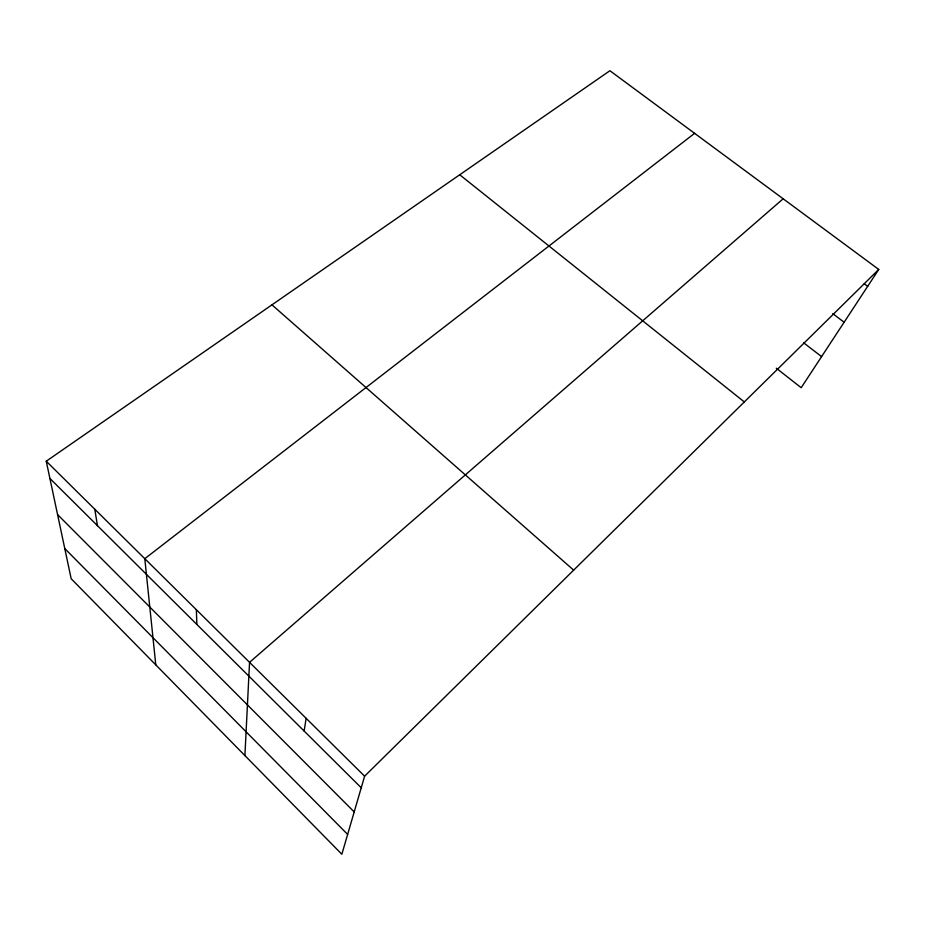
<?xml version="1.0" encoding="UTF-8"?>
<svg xmlns="http://www.w3.org/2000/svg" width="925" height="925" viewBox="0 0 925 925"><rect width="100%" height="100%" fill="white"/><g stroke="black" fill="none" stroke-linecap="round" stroke-linejoin="round"><path stroke-width="1.39" d="M244.905 755.586L249.553 662.346L783.163 198.794M304.14 731.039L306.129 718.32M878.75 269.441L364.612 776.179L341.857 854.272L71.179 578.749L46.25 461.205L609.91 70.728L878.75 269.441L801.2 387.714L776.283 368.196M694.606 133.327L144.797 558.7L155.782 664.867M864.204 283.744L867.673 286.334M832.766 313.633L844.12 322.258M803.698 342.84L821.585 356.634M459.725 174.767L744.313 401.936M271.962 304.845L573.662 570.147M46.25 461.205L364.612 776.179M49.904 478.433L361.236 787.765M57.57 514.589L354.194 811.919M64.785 548.56L347.638 834.419M94.778 509.224L97.449 525.678M196.354 609.714L196.863 624.444"/></g></svg>
